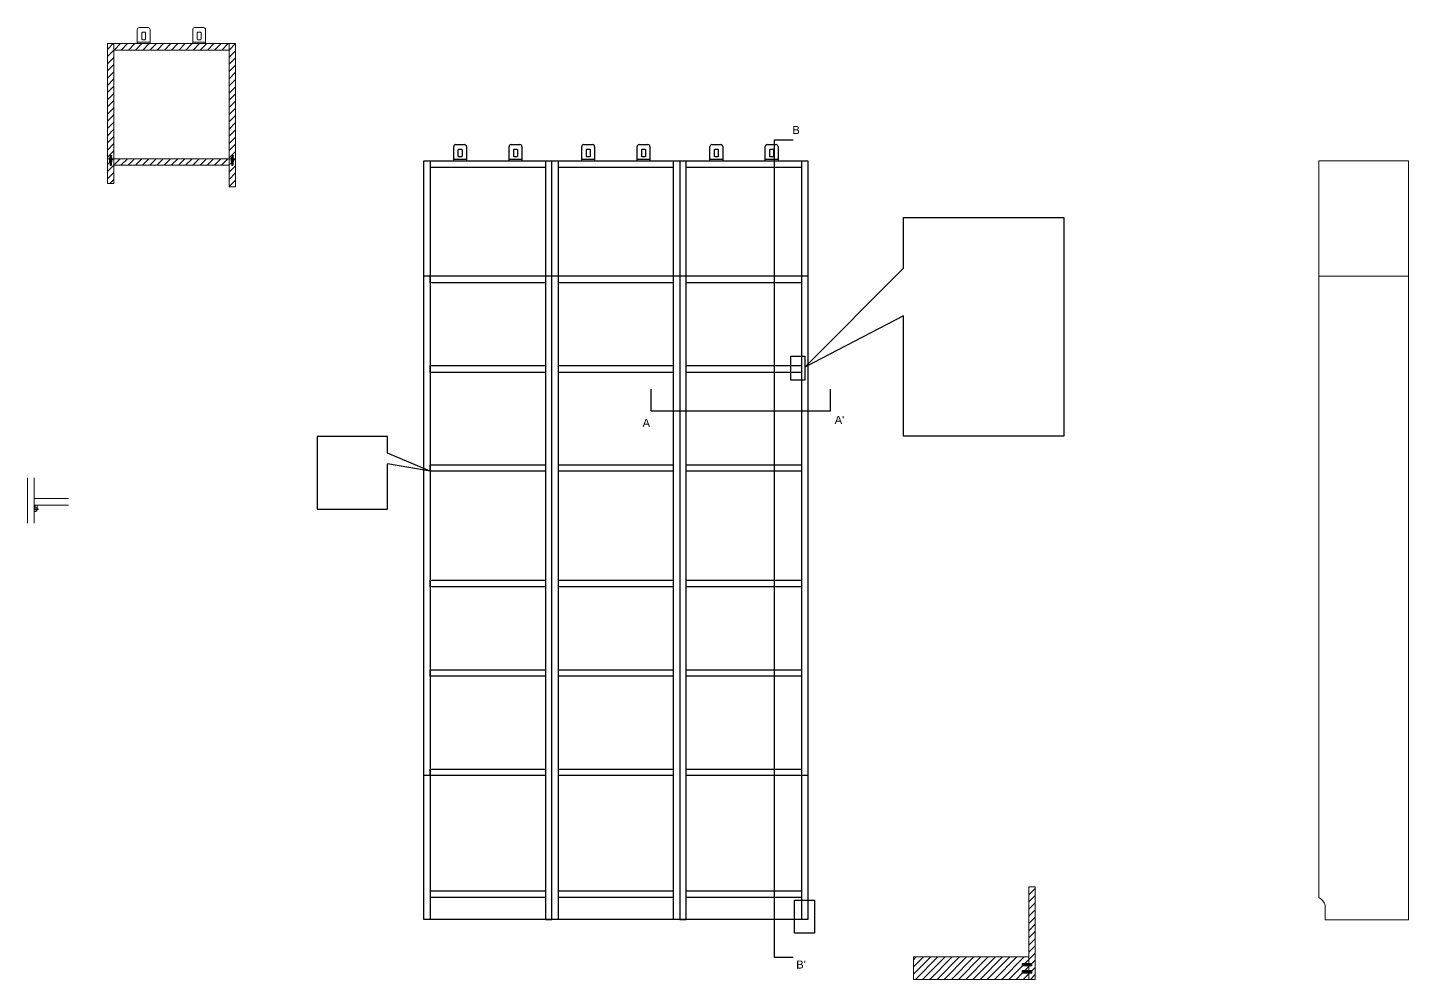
# Model space of a CAD drawing. Header units: millimetres. Extents: x -1085 to 5268, y 134 to 2619.
# Drawn here: x 2375.7 to 2807, y 1285.8 to 1583 of the extents above; entities that cross this region are included whole.
import ezdxf

# ---------------------------------------------------------------- set-up
doc = ezdxf.new("R2010")
doc.units = ezdxf.units.MM
for name, color, linetype, lineweight in [('A-FURN', 2, 'Continuous', 18), ('A-FURN-SEZ', 8, 'Continuous', 9), ('LINEE DI SEZIONE', 12, 'Continuous', 15)]:
    doc.layers.add(name, color=color, linetype=linetype, lineweight=lineweight)
doc.styles.get("Standard").update_dxf_attribs({"font": 'arial.ttf'})

msp = doc.modelspace()

# ---------------------------------------------------------------- hatches: boundary and pattern name
at = {"layer": 'LINEE DI SEZIONE'}
h = msp.add_hatch(dxfattribs=at)
h.set_pattern_fill('ANSI31', color=256, scale=0.5)
h.set_pattern_definition([(45, (45.1438, 33.4296), (-1.122532, 1.122532), [])])
h.paths.add_polyline_path([(2402.66, 1578.04), (2400.66, 1578.04), (2400.66, 1542.04), (2401.33, 1542.04), (2401.33, 1542.42), (2401.53, 1542.42), (2401.53, 1542.87), (2401.38, 1542.87), (2401.38, 1543.07), (2401.98, 1543.07), (2401.98, 1542.87), (2401.83, 1542.87), (2401.83, 1542.42), (2402.03, 1542.42), (2402.03, 1542.04), (2402.66, 1542.04)])
h.paths.add_polyline_path([(2438.66, 1542.04), (2402.66, 1542.04), (2402.66, 1540.04), (2438.66, 1540.04)])
h.paths.add_polyline_path([(2402.66, 1542.04), (2402.03, 1542.04), (2402.03, 1541.17), (2401.88, 1541.17), (2401.88, 1540.07, -0.414214), (2401.83, 1540.02), (2401.53, 1540.02, -0.414214), (2401.48, 1540.07), (2401.48, 1541.17), (2401.33, 1541.17), (2401.33, 1542.04), (2400.66, 1542.04), (2400.66, 1534.35), (2402.66, 1534.35)])
h.paths.add_polyline_path([(2440.66, 1542.04), (2440.03, 1542.04), (2440.03, 1541.17), (2439.88, 1541.17), (2439.88, 1540.07, -0.414214), (2439.83, 1540.02), (2439.53, 1540.02, -0.414214), (2439.48, 1540.07), (2439.48, 1541.17), (2439.33, 1541.17), (2439.33, 1542.04), (2438.66, 1542.04), (2438.66, 1533.31), (2440.66, 1533.31)])
h.paths.add_polyline_path([(2440.66, 1578.04), (2438.66, 1578.04), (2438.66, 1542.04), (2439.33, 1542.04), (2439.33, 1542.42), (2439.53, 1542.42), (2439.53, 1542.87), (2439.38, 1542.87), (2439.38, 1543.07), (2439.98, 1543.07), (2439.98, 1542.87), (2439.83, 1542.87), (2439.83, 1542.42), (2440.03, 1542.42), (2440.03, 1542.04), (2440.66, 1542.04)])
h.paths.add_polyline_path([(2438.66, 1578.04), (2402.66, 1578.04), (2402.66, 1576.04), (2438.66, 1576.04)])
h = msp.add_hatch(dxfattribs=at)
h.set_pattern_fill('ANSI31', color=256, scale=0.5)
h.paths.add_polyline_path([(2690.46, 1314.72), (2688.46, 1314.72), (2688.46, 1292.81), (2688.46, 1290.8), (2689.29, 1290.8), (2689.44, 1290.7), (2689.44, 1290.1), (2689.29, 1290), (2688.46, 1290), (2688.46, 1288.57), (2689.3, 1288.57), (2689.3, 1288.56), (2689.44, 1288.47), (2689.44, 1287.87), (2689.29, 1287.77), (2688.46, 1287.77), (2688.46, 1285.81), (2690.46, 1285.81)])
h = msp.add_hatch(dxfattribs=at)
h.set_pattern_fill('ANSI31', color=256, scale=0.5)
h.paths.add_polyline_path([(2688.46, 1290), (2686.59, 1290), (2686.44, 1290.1), (2686.44, 1290.7), (2686.59, 1290.8), (2686.59, 1290.8), (2688.46, 1290.8), (2688.46, 1292.81), (2652.46, 1292.81), (2652.46, 1285.81), (2688.46, 1285.81), (2688.46, 1287.77), (2686.59, 1287.77), (2686.59, 1287.77), (2686.44, 1287.87), (2686.44, 1288.47), (2686.59, 1288.57), (2688.46, 1288.57)])

# ---------------------------------------------------------------- linework, layer by layer
for p, q in [((2508.82, 1541.49), (2508.82, 1545.89)), ((2509.42, 1546.49), (2512.21, 1546.49)), ((2512.81, 1545.89), (2512.81, 1541.49)), ((2526.12, 1541.49), (2526.12, 1545.89)), ((2526.72, 1546.49), (2529.52, 1546.49)), ((2530.12, 1545.89), (2530.12, 1541.49)), ((2548.82, 1541.49), (2548.82, 1545.89)), ((2549.42, 1546.49), (2552.22, 1546.49)), ((2552.82, 1545.89), (2552.82, 1541.49)), ((2566.11, 1541.49), (2566.11, 1545.89)), ((2566.71, 1546.49), (2569.51, 1546.49)), ((2570.11, 1545.89), (2570.11, 1541.49)), ((2588.84, 1541.49), (2588.84, 1545.89)), ((2589.44, 1546.49), (2592.24, 1546.49)), ((2592.84, 1545.89), (2592.84, 1541.49)), ((2606.13, 1541.49), (2606.13, 1545.89)), ((2606.73, 1546.49), (2609.52, 1546.49)), ((2608.94, 1548.03), (2608.94, 1292.76)), ((2608.94, 1548.03), (2614.85, 1548.03)), ((2610.12, 1545.89), (2610.12, 1541.49)), ((2499.48, 1304.49), (2499.48, 1541.49)), ((2499.48, 1541.49), (2619.48, 1541.49)), ((2501.48, 1541.49), (2501.48, 1304.49)), ((2508.82, 1541.99), (2512.81, 1541.99)), ((2526.12, 1541.99), (2530.12, 1541.99)), ((2537.48, 1541.49), (2537.48, 1304.49)), ((2539.48, 1304.49), (2539.48, 1541.49)), ((2539.48, 1541.49), (2541.48, 1541.49)), ((2541.48, 1541.49), (2541.48, 1304.49)), ((2548.82, 1541.99), (2552.82, 1541.99)), ((2566.11, 1541.99), (2570.11, 1541.99)), ((2577.48, 1304.49), (2577.48, 1541.49)), ((2577.48, 1541.49), (2579.48, 1541.49)), ((2579.48, 1541.49), (2579.48, 1304.49)), ((2581.48, 1304.49), (2581.48, 1541.49)), ((2588.84, 1541.99), (2592.84, 1541.99)), ((2606.13, 1541.99), (2610.12, 1541.99)), ((2617.48, 1541.49), (2617.48, 1304.49)), ((2619.48, 1541.49), (2619.48, 1304.49)), ((2501.48, 1539.49), (2537.48, 1539.49)), ((2541.48, 1539.49), (2577.48, 1539.49)), ((2581.48, 1539.49), (2617.48, 1539.49)), ((2649.32, 1507.94), (2649.32, 1523.75)), ((2649.32, 1523.75), (2699.37, 1523.75)), ((2699.37, 1523.75), (2699.37, 1455.47)), ((2499.48, 1505.49), (2619.48, 1505.49)), ((2501.48, 1503.49), (2501.48, 1505.49)), ((2618.54, 1477.02), (2649.32, 1507.94)), ((2501.48, 1503.49), (2537.48, 1503.49)), ((2541.48, 1503.49), (2577.48, 1503.49)), ((2581.48, 1503.49), (2617.48, 1503.49)), ((2649.32, 1493.07), (2618.54, 1477.02)), ((2649.32, 1455.47), (2649.32, 1493.07)), ((2501.48, 1475.49), (2501.48, 1477.49)), ((2501.48, 1477.49), (2537.48, 1477.49)), ((2501.48, 1475.49), (2537.48, 1475.49)), ((2541.48, 1477.49), (2577.48, 1477.49)), ((2541.48, 1475.49), (2577.48, 1475.49)), ((2581.48, 1477.49), (2617.48, 1477.49)), ((2581.48, 1475.49), (2617.48, 1475.49)), ((2617.48, 1475.49), (2617.48, 1444.49)), ((2570.52, 1463.34), (2570.52, 1470.1)), ((2626.53, 1463.34), (2626.53, 1470.1)), ((2570.52, 1463.34), (2626.53, 1463.34)), ((2699.37, 1455.47), (2649.32, 1455.47)), ((2501.48, 1444.49), (2488.11, 1450.19)), ((2501.48, 1444.49), (2488.11, 1446.86)), ((2501.48, 1444.49), (2501.48, 1446.49)), ((2501.48, 1446.49), (2537.48, 1446.49)), ((2541.48, 1446.49), (2577.48, 1446.49)), ((2581.48, 1446.49), (2617.48, 1446.49)), ((2501.48, 1444.49), (2501.48, 1408.49)), ((2537.48, 1444.49), (2501.48, 1444.49)), ((2577.48, 1444.49), (2541.48, 1444.49)), ((2617.48, 1444.49), (2581.48, 1444.49)), ((2501.48, 1408.49), (2501.48, 1410.49)), ((2501.48, 1410.49), (2537.48, 1410.49)), ((2541.48, 1410.49), (2577.48, 1410.49)), ((2581.48, 1410.49), (2617.48, 1410.49)), ((2501.48, 1408.49), (2537.48, 1408.49)), ((2541.48, 1408.49), (2577.48, 1408.49)), ((2581.48, 1408.49), (2617.48, 1408.49)), ((2501.48, 1380.49), (2501.48, 1382.49)), ((2501.48, 1382.49), (2537.48, 1382.49)), ((2501.48, 1380.49), (2501.48, 1349.49)), ((2537.48, 1380.49), (2501.48, 1380.49)), ((2541.48, 1382.49), (2577.48, 1382.49)), ((2577.48, 1380.49), (2541.48, 1380.49)), ((2581.48, 1382.49), (2617.48, 1382.49)), ((2617.48, 1380.49), (2581.48, 1380.49)), ((2501.48, 1349.49), (2501.48, 1351.49)), ((2501.48, 1351.49), (2537.48, 1351.49)), ((2541.48, 1351.49), (2577.48, 1351.49)), ((2581.48, 1351.49), (2617.48, 1351.49)), ((2537.48, 1349.49), (2499.48, 1349.49)), ((2577.48, 1349.49), (2541.48, 1349.49)), ((2619.48, 1349.49), (2581.48, 1349.49)), ((2501.48, 1313.49), (2537.48, 1313.49)), ((2501.48, 1311.49), (2537.48, 1311.49)), ((2541.48, 1313.49), (2577.48, 1313.49)), ((2541.48, 1311.49), (2577.48, 1311.49)), ((2581.48, 1313.49), (2617.48, 1313.49)), ((2581.48, 1311.49), (2617.48, 1311.49)), ((2619.48, 1304.49), (2499.48, 1304.49)), ((2537.48, 1304.49), (2539.48, 1304.49)), ((2579.48, 1304.49), (2581.48, 1304.49)), ((2608.94, 1292.76), (2614.85, 1292.76))]:
    msp.add_line(p, q)
for points in [[(2510.45, 1545.06), (2511.21, 1545.06, -0.414214), (2511.41, 1544.86), (2511.41, 1542.91, -0.414214), (2511.21, 1542.71), (2510.45, 1542.71, -0.414214), (2510.25, 1542.91), (2510.25, 1544.86, -0.414214)], [(2527.75, 1545.06), (2528.51, 1545.06, -0.414214), (2528.71, 1544.86), (2528.71, 1542.91, -0.414214), (2528.51, 1542.71), (2527.75, 1542.71, -0.414214), (2527.55, 1542.91), (2527.55, 1544.86, -0.414214)], [(2550.46, 1545.06), (2551.22, 1545.06, -0.414214), (2551.42, 1544.86), (2551.42, 1542.91, -0.414214), (2551.22, 1542.71), (2550.46, 1542.71, -0.414214), (2550.26, 1542.91), (2550.26, 1544.86, -0.414214)], [(2567.75, 1545.06), (2568.51, 1545.06, -0.414214), (2568.71, 1544.86), (2568.71, 1542.91, -0.414214), (2568.51, 1542.71), (2567.75, 1542.71, -0.414214), (2567.55, 1542.91), (2567.55, 1544.86, -0.414214)], [(2590.48, 1545.06), (2591.24, 1545.06, -0.414214), (2591.44, 1544.86), (2591.44, 1542.91, -0.414214), (2591.24, 1542.71), (2590.48, 1542.71, -0.414214), (2590.28, 1542.91), (2590.28, 1544.86, -0.414214)], [(2607.76, 1545.06), (2608.52, 1545.06, -0.414214), (2608.72, 1544.86), (2608.72, 1542.91, -0.414214), (2608.52, 1542.71), (2607.76, 1542.71, -0.414214), (2607.56, 1542.91), (2607.56, 1544.86, -0.414214)]]:
    msp.add_lwpolyline(points, format="xyb", close=True)
for points in [[(2614.08, 1480.45), (2618.54, 1480.45), (2618.54, 1472.91), (2614.08, 1472.91)], [(2615.29, 1310.54), (2621.55, 1310.54), (2621.55, 1300.21), (2615.29, 1300.21)]]:
    msp.add_lwpolyline(points, close=True)
msp.add_lwpolyline([(2488.11, 1450.19), (2488.11, 1455.38), (2466.2, 1455.38), (2466.2, 1432.61), (2488.11, 1432.61), (2488.11, 1446.86)])
for centre, start, end in [((2509.42, 1545.89), 90, 180), ((2512.21, 1545.89), 0, 90), ((2526.72, 1545.89), 90, 180), ((2529.52, 1545.89), 0, 90), ((2549.42, 1545.89), 90, 180), ((2552.22, 1545.89), 0, 90), ((2566.71, 1545.89), 90, 180), ((2569.51, 1545.89), 0, 90), ((2589.44, 1545.89), 90, 180), ((2592.24, 1545.89), 0, 90), ((2606.73, 1545.89), 90, 180), ((2609.52, 1545.89), 0, 90)]:
    msp.add_arc(centre, 0.6, start, end)
at = {"layer": 'A-FURN'}
for p, q in [((2779.03, 1311.39), (2779.03, 1541.39)), ((2779.03, 1541.39), (2807.03, 1541.39)), ((2807.03, 1541.39), (2807.03, 1304.39)), ((2807.03, 1541.39), (2807.03, 1304.39)), ((2807.03, 1505.39), (2779.03, 1505.39)), ((2781.03, 1304.39), (2781.03, 1308.94)), ((2807.03, 1304.39), (2781.03, 1304.39))]:
    msp.add_line(p, q, dxfattribs=at)
msp.add_arc((2777.28, 1307.91), 3.89, 15.2432, 63.1866, dxfattribs=at)
at = {"layer": 'A-FURN-SEZ'}
for p, q in [((2410.59, 1583.04), (2413.39, 1583.04)), ((2427.89, 1583.04), (2430.69, 1583.04)), ((2409.99, 1578.04), (2409.99, 1582.44)), ((2413.99, 1582.44), (2413.99, 1578.04)), ((2427.29, 1578.04), (2427.29, 1582.44)), ((2431.29, 1582.44), (2431.29, 1578.04)), ((2400.66, 1534.35), (2400.66, 1578.04)), ((2400.66, 1578.04), (2440.66, 1578.04)), ((2402.66, 1578.04), (2402.66, 1534.35)), ((2402.66, 1576.04), (2438.66, 1576.04)), ((2409.99, 1578.54), (2413.99, 1578.54)), ((2427.29, 1578.54), (2431.29, 1578.54)), ((2438.66, 1578.04), (2438.66, 1533.31)), ((2440.66, 1533.31), (2440.66, 1578.04)), ((2400.66, 1542.04), (2401.33, 1542.04)), ((2401.33, 1541.17), (2401.33, 1542.42)), ((2402.03, 1542.42), (2401.33, 1542.42)), ((2401.63, 1542.32), (2401.33, 1542.32)), ((2401.33, 1541.22), (2402.03, 1541.22)), ((2402.03, 1541.17), (2401.33, 1541.17)), ((2401.98, 1543.07), (2401.38, 1543.07)), ((2401.38, 1543.07), (2401.38, 1542.87)), ((2401.98, 1542.87), (2401.38, 1542.87)), ((2401.38, 1542.32), (2401.38, 1541.22)), ((2401.48, 1540.07), (2401.48, 1541.17)), ((2401.88, 1541.11), (2401.48, 1540.98)), ((2401.88, 1540.96), (2401.48, 1540.83)), ((2401.88, 1540.81), (2401.48, 1540.68)), ((2401.88, 1540.66), (2401.48, 1540.53)), ((2401.88, 1540.51), (2401.48, 1540.38)), ((2401.88, 1540.36), (2401.48, 1540.23)), ((2401.88, 1540.21), (2401.48, 1540.08)), ((2401.53, 1542.42), (2401.53, 1542.87)), ((2401.83, 1540.02), (2401.53, 1540.02)), ((2401.63, 1542.32), (2401.63, 1541.22)), ((2402.03, 1542.32), (2401.73, 1542.32)), ((2401.73, 1542.32), (2401.73, 1541.22)), ((2401.83, 1542.42), (2401.83, 1542.87)), ((2401.88, 1541.17), (2401.88, 1540.07)), ((2401.98, 1543.07), (2401.98, 1542.87)), ((2401.98, 1542.32), (2401.98, 1541.22)), ((2402.03, 1542.42), (2402.03, 1541.17)), ((2402.03, 1542.04), (2439.33, 1542.04)), ((2402.66, 1540.04), (2438.66, 1540.04)), ((2439.33, 1541.17), (2439.33, 1542.42)), ((2440.03, 1542.42), (2439.33, 1542.42)), ((2439.63, 1542.32), (2439.33, 1542.32)), ((2439.33, 1541.22), (2440.03, 1541.22)), ((2440.03, 1541.17), (2439.33, 1541.17)), ((2439.98, 1543.07), (2439.38, 1543.07)), ((2439.38, 1543.07), (2439.38, 1542.87)), ((2439.98, 1542.87), (2439.38, 1542.87)), ((2439.38, 1542.32), (2439.38, 1541.22)), ((2439.48, 1540.07), (2439.48, 1541.17)), ((2439.88, 1541.11), (2439.48, 1540.98)), ((2439.88, 1540.96), (2439.48, 1540.83)), ((2439.88, 1540.81), (2439.48, 1540.68)), ((2439.88, 1540.66), (2439.48, 1540.53)), ((2439.88, 1540.51), (2439.48, 1540.38)), ((2439.88, 1540.36), (2439.48, 1540.23)), ((2439.88, 1540.21), (2439.48, 1540.08)), ((2439.53, 1542.42), (2439.53, 1542.87)), ((2439.83, 1540.02), (2439.53, 1540.02)), ((2439.63, 1542.32), (2439.63, 1541.22)), ((2440.03, 1542.32), (2439.73, 1542.32)), ((2439.73, 1542.32), (2439.73, 1541.22)), ((2439.83, 1542.42), (2439.83, 1542.87)), ((2439.88, 1541.17), (2439.88, 1540.07)), ((2439.98, 1543.07), (2439.98, 1542.87)), ((2439.98, 1542.32), (2439.98, 1541.22)), ((2440.03, 1542.42), (2440.03, 1541.17)), ((2440.03, 1542.04), (2440.66, 1542.04)), ((2402.66, 1534.35), (2400.66, 1534.35)), ((2438.66, 1533.31), (2440.66, 1533.31)), ((2375.72, 1442.41), (2375.72, 1428.28)), ((2377.72, 1442.41), (2377.72, 1428.28)), ((2388.52, 1435.94), (2377.72, 1435.94)), ((2388.52, 1433.94), (2377.72, 1433.94)), ((2377.79, 1432.54), (2377.72, 1432.54)), ((2377.72, 1432.54), (2377.72, 1432.47)), ((2377.72, 1432.47), (2378.69, 1432.47)), ((2378.03, 1433.12), (2377.79, 1432.96)), ((2378.67, 1433.12), (2378.91, 1432.96)), ((2378.97, 1432.54), (2378.91, 1432.54)), ((2688.46, 1292.81), (2688.46, 1314.72)), ((2688.46, 1314.72), (2690.46, 1314.72)), ((2690.46, 1285.81), (2690.46, 1314.72)), ((2652.46, 1292.81), (2688.46, 1292.81)), ((2652.46, 1292.81), (2652.46, 1285.81)), ((2686.59, 1290), (2686.59, 1290.8)), ((2686.6, 1290.7), (2689.27, 1290.7)), ((2686.6, 1290.6), (2689.27, 1290.6)), ((2686.6, 1290.5), (2689.27, 1290.5)), ((2686.6, 1290.4), (2689.27, 1290.4)), ((2686.6, 1290.3), (2689.27, 1290.3)), ((2686.6, 1290.2), (2689.27, 1290.2)), ((2686.6, 1290.1), (2689.27, 1290.1)), ((2688.46, 1292.81), (2688.46, 1290.8)), ((2688.46, 1290), (2688.46, 1288.57)), ((2689.29, 1290.8), (2689.29, 1290)), ((2652.46, 1285.81), (2688.46, 1285.81)), ((2686.59, 1288.56), (2686.59, 1287.77)), ((2686.6, 1288.46), (2689.27, 1288.46)), ((2686.6, 1288.36), (2689.27, 1288.36)), ((2686.6, 1288.26), (2689.27, 1288.26)), ((2686.6, 1288.16), (2689.27, 1288.16)), ((2686.6, 1288.06), (2689.27, 1288.06)), ((2686.6, 1287.96), (2689.27, 1287.96)), ((2686.6, 1287.86), (2689.27, 1287.86)), ((2688.46, 1287.77), (2688.46, 1285.81)), ((2688.46, 1285.81), (2690.46, 1285.81)), ((2689.3, 1288.56), (2689.3, 1287.77))]:
    msp.add_line(p, q, dxfattribs=at)
for points in [[(2411.63, 1581.62), (2412.38, 1581.62, -0.414214), (2412.58, 1581.42), (2412.58, 1579.47, -0.414214), (2412.38, 1579.27), (2411.63, 1579.27, -0.414214), (2411.43, 1579.47), (2411.43, 1581.42, -0.414214)], [(2428.93, 1581.62), (2429.69, 1581.62, -0.414214), (2429.89, 1581.42), (2429.89, 1579.47, -0.414214), (2429.69, 1579.27), (2428.93, 1579.27, -0.414214), (2428.73, 1579.47), (2428.73, 1581.42, -0.414214)], [(2689.3, 1290.01), (2689.42, 1290.08, 0.250765), (2689.44, 1290.13), (2689.44, 1290.67, 0.250765), (2689.42, 1290.71), (2689.3, 1290.79, 0.148069), (2689.27, 1290.8), (2686.6, 1290.8, 0.148069), (2686.58, 1290.79), (2686.46, 1290.71, 0.250765), (2686.44, 1290.67), (2686.44, 1290.13, 0.250765), (2686.46, 1290.08), (2686.58, 1290.01, 0.148069), (2686.6, 1290), (2689.27, 1290, 0.148069)], [(2689.3, 1287.77), (2689.42, 1287.85, 0.250765), (2689.44, 1287.89), (2689.44, 1288.44, 0.250765), (2689.42, 1288.48), (2689.3, 1288.56, 0.148069), (2689.27, 1288.57), (2686.6, 1288.57, 0.148069), (2686.58, 1288.56), (2686.46, 1288.48, 0.250765), (2686.44, 1288.44), (2686.44, 1287.89, 0.250765), (2686.46, 1287.85), (2686.58, 1287.77, 0.148069), (2686.6, 1287.77), (2689.27, 1287.77, 0.148069)]]:
    msp.add_lwpolyline(points, format="xyb", close=True, dxfattribs=at)
msp.add_lwpolyline([(2378.97, 1432.54), (2378.97, 1432.47), (2378.69, 1432.47, 0.414214), (2378.49, 1432.27), (2378.49, 1432.16, -0.414214), (2378.29, 1431.96), (2377.92, 1431.96, -0.414214), (2377.72, 1432.16), (2377.72, 1432.47)], format="xyb", dxfattribs=at)
for points in [[(2378.91, 1432.96), (2377.79, 1432.96), (2377.79, 1432.54), (2378.91, 1432.54)], [(2378.67, 1433.94), (2378.03, 1433.94), (2378.03, 1433.12), (2378.67, 1433.12)]]:
    msp.add_lwpolyline(points, close=True, dxfattribs=at)
for centre, radius, start, end in [((2410.59, 1582.44), 0.6, 90, 180), ((2413.39, 1582.44), 0.6, 0, 90), ((2427.89, 1582.44), 0.6, 90, 180), ((2430.69, 1582.44), 0.6, 0, 90), ((2401.53, 1540.07), 0.05, 180, 270), ((2401.83, 1540.07), 0.05, 270, 0), ((2439.53, 1540.07), 0.05, 180, 270), ((2439.83, 1540.07), 0.05, 270, 0)]:
    msp.add_arc(centre, radius, start, end, dxfattribs=at)

# ---------------------------------------------------------------- texts
at = {"char_height": 2.5, "attachment_point": 1}
for s, width, insert in [('B', 14.0692, (2614.59, 1552.32)), ('A', 4.8176, (2567.81, 1460.84)), ("A'", 6.7447, (2627.82, 1461.8)), ("B'", 6.1548, (2615.81, 1291.69))]:
    msp.add_mtext_dynamic_manual_height_columns(s, width=width, gutter_width=12.5, heights=[0], dxfattribs=dict(at, insert=insert))

doc.saveas('drawing.dxf')
